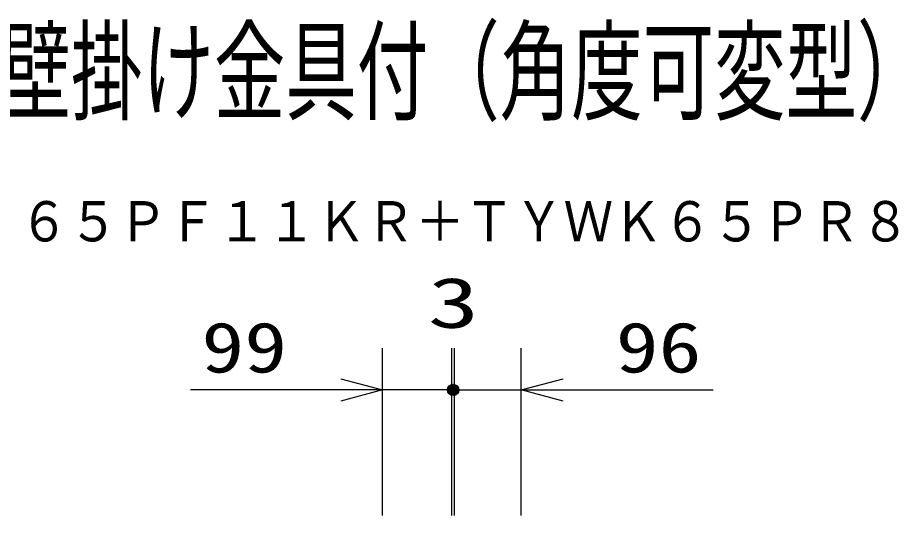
# Model space of a CAD drawing. Units: millimetres, scale not verified. Extents: x -63 to 63, y -57 to 57.
# Drawn here: x 19.95 to 62, y 33.61 to 57.41 of the extents above; entities that cross this region are included whole.
import ezdxf
from ezdxf.enums import TextEntityAlignment as Align

# ---------------------------------------------------------------- set-up
doc = ezdxf.new("R2010")
doc.units = ezdxf.units.MM
doc.header["$LTSCALE"] = 0.190236
for name, color, linetype in [('0-0_TOUROKU', 1, 'Continuous'), ('0-1_MOJI1', 2, 'Continuous'), ('0-2_SUNPO', 3, 'Continuous'), ('0-3_GAIKEI', 1, 'Continuous')]:
    doc.layers.add(name, color=color, linetype=linetype)
doc.styles.add('ＭＳ ゴシック', font='')
doc.styles.get('ＭＳ ゴシック').set_extended_font_data('MS Gothic')

# ---------------------------------------------------------------- blocks, each defined once
blk = doc.blocks.new('_OPEN30')
at = {"layer": '0-3_GAIKEI', "color": 7}
blk.add_line((0, 0), (-1, 0), dxfattribs=at)
blk.add_lwpolyline([(-1, 0.26795), (0, 0), (-1, -0.26795)], dxfattribs=at)

msp = doc.modelspace()

# ---------------------------------------------------------------- linework, layer by layer
at = {"layer": '0-2_SUNPO'}
for p, q in [((37.3759, 33.6081), (37.3759, 41.6081)), ((40.6759, 33.6081), (40.6759, 41.6081)), ((40.8093, 33.6081), (40.8093, 41.6081)), ((43.9926, 33.6081), (43.9926, 41.6081)), ((35.3759, 39.6081), (28.2093, 39.6081)), ((38.8093, 39.6081), (36.8093, 39.6081)), ((40.6759, 39.6081), (37.3759, 39.6081)), ((40.4786, 39.5849), (41.0166, 39.5849)), ((40.4789, 39.6349), (41.0163, 39.6349)), ((40.4878, 39.5349), (41.0075, 39.5349)), ((40.4888, 39.6849), (41.0065, 39.6849)), ((40.5092, 39.7349), (40.986, 39.7349)), ((40.5435, 39.7849), (40.9517, 39.7849)), ((40.601, 39.8349), (40.8942, 39.8349)), ((40.8093, 39.6081), (43.9926, 39.6081)), ((42.6759, 39.6081), (44.6759, 39.6081)), ((45.9926, 39.6081), (53.1593, 39.6081)), ((40.5074, 39.4849), (40.9878, 39.4849)), ((40.5406, 39.4349), (40.9547, 39.4349)), ((40.5958, 39.3849), (40.8994, 39.3849))]:
    msp.add_line(p, q, dxfattribs=at)
msp.add_circle((40.7476, 39.6081), 0.27, dxfattribs=at)

# ---------------------------------------------------------------- block references
at = {"layer": '0-2_SUNPO', "xscale": 2, "yscale": 2}
msp.add_blockref('_OPEN30', (37.3759, 39.6081), dxfattribs=at)
at = {"layer": '0-2_SUNPO', "xscale": 2, "yscale": 2, "rotation": 180}
msp.add_blockref('_OPEN30', (43.9926, 39.6081), dxfattribs=at)

# ---------------------------------------------------------------- texts
at = {"layer": '0-0_TOUROKU', "style": 'ＭＳ ゴシック', "width": 0.9}
msp.add_text('ＴＨ６５ＰＦ１１ＫＲ＋ＴＹＷＫ６５ＰＲ８', height=1.925, dxfattribs=at).set_placement((15.3, 46.13), align=Align.BOTTOM_LEFT)
at = {"layer": '0-1_MOJI1', "style": 'ＭＳ ゴシック', "width": 0.65}
msp.add_text('ハイビジョンプラズマディスプレイ壁掛け金具付（角度可変型）', height=3.848, dxfattribs=at).set_placement((-35.5001, 51.7599), align=Align.BOTTOM_LEFT)
at = {"layer": '0-2_SUNPO', "style": 'ＭＳ ゴシック'}
for s, width, p in [('3', 1.5, (39.5353, 41.8538)), ('99', 1.25, (28.7257, 39.7177)), ('96', 1.25, (48.509, 39.7177))]:
    msp.add_text(s, height=2.406, dxfattribs=dict(at, width=width)).set_placement(p, align=Align.BOTTOM_LEFT)

doc.saveas('drawing.dxf')
